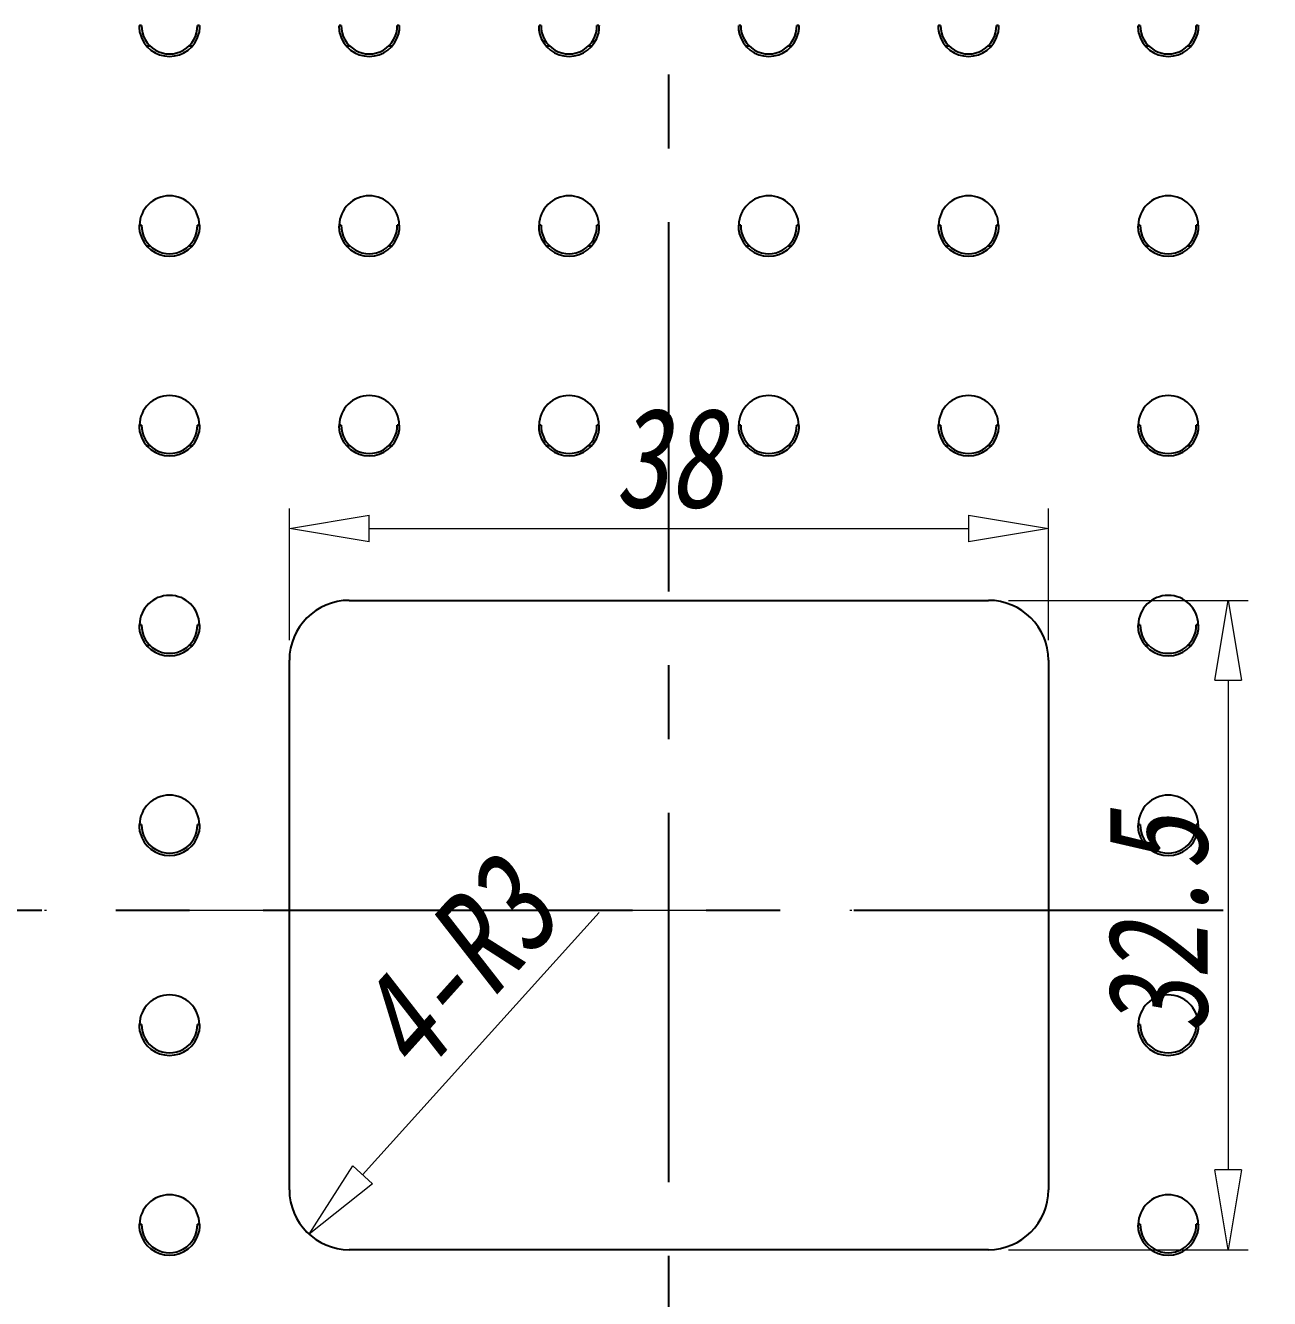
# Model space of a CAD drawing. Header units: millimetres. Extents: x 2151 to 2806, y 681 to 1136.
# Drawn here: x 2284.3 to 2346.6, y 1007.7 to 1071.4 of the extents above; entities that cross this region are included whole.
import ezdxf

# ---------------------------------------------------------------- set-up
doc = ezdxf.new("R2010")
doc.units = ezdxf.units.MM
doc.linetypes.add('CENTER', pattern=[50.8, 31.75, -6.35, 6.35, -6.35])
doc.linetypes.add('DIVIDE', pattern=[31.75, 12.7, -6.35, 0, -6.35, 0, -6.35])
doc.layers.add('dim', color=82, linetype='Continuous', lineweight=9)
doc.layers.add('hatch', color=56, linetype='Continuous', lineweight=9)
doc.styles.add('wuwei', font='SimSun.ttf', dxfattribs={"width": 0.8, "oblique": 10})
doc.dimstyles.new('wuwei', dxfattribs={"dimscale": 2, "dimtxt": 2.5, "dimasz": 1.5, "dimexe": 0.3, "dimexo": 0.3, "dimgap": 0.5, "dimtad": 1, "dimdsep": 46, "dimtxsty": 'wuwei', "dimblk": 'CLOSEDBLANK', "dimcen": 0, "dimclrd": 42, "dimclre": 40, "dimclrt": 74, "dimazin": 2, "dimtfac": 1, "dimtofl": 0, "dimtmove": 0, "dimatfit": 3, "dimfxl": 1, "dimlwd": 5, "dimlwe": 5, "dimarcsym": 0})

# ---------------------------------------------------------------- blocks, each defined once
blk = doc.blocks.new('_ClosedBlank')
at = {"color": 0, "linetype": 'ByBlock', "lineweight": -2}
for p, q in [((-1, 0.167), (0, 0)), ((-1, 0.167), (-1, -0.167)), ((0, 0), (-1, -0.167))]:
    blk.add_line(p, q, dxfattribs=at)
blk = doc.blocks.new('*D23')
at = {"layer": 'Defpoints', "color": 0}
for p in [(2335.494, 1046.243), (2297.494, 1039.64), (2335.494, 1039.64)]:
    blk.add_point(p, dxfattribs=at)
at = {"layer": 'dim', "color": 40, "lineweight": 5}
for p, q in [((2297.494, 1040.639), (2297.494, 1047.242)), ((2335.494, 1040.639), (2335.494, 1047.242))]:
    blk.add_line(p, q, dxfattribs=at)
at = {"layer": 'dim', "color": 42, "lineweight": 5}
blk.add_line((2301.494, 1046.243), (2331.494, 1046.243), dxfattribs=at)
at = {"layer": 'dim', "color": 42, "lineweight": 5, "xscale": 4, "yscale": 4, "zscale": 4, "rotation": 180}
blk.add_blockref('_ClosedBlank', (2297.494, 1046.243), dxfattribs=at)
at = {"layer": 'dim', "color": 42, "lineweight": 5, "xscale": 4, "yscale": 4, "zscale": 4}
blk.add_blockref('_ClosedBlank', (2335.494, 1046.243), dxfattribs=at)
at = {"layer": 'dim', "color": 74, "insert": (2316.494, 1049.742), "char_height": 5, "attachment_point": 5, "style": 'wuwei'}
blk.add_mtext('38', dxfattribs=at)
blk = doc.blocks.new('*D24')
at = {"layer": 'Defpoints', "color": 0}
for p in [(2332.494, 1042.64), (2332.494, 1010.14), (2344.5, 1010.14)]:
    blk.add_point(p, dxfattribs=at)
at = {"layer": 'dim', "color": 40, "lineweight": 5}
for p, q in [((2333.494, 1042.64), (2345.499, 1042.64)), ((2333.494, 1010.14), (2345.499, 1010.14))]:
    blk.add_line(p, q, dxfattribs=at)
at = {"layer": 'dim', "color": 42, "lineweight": 5}
blk.add_line((2344.5, 1038.64), (2344.5, 1014.14), dxfattribs=at)
at = {"layer": 'dim', "color": 42, "lineweight": 5, "xscale": 4, "yscale": 4, "zscale": 4}
for p, rotation in [((2344.5, 1042.64), 90), ((2344.5, 1010.14), 270)]:
    blk.add_blockref('_ClosedBlank', p, dxfattribs=dict(at, rotation=rotation))
at = {"layer": 'dim', "color": 74, "insert": (2341, 1026.39), "char_height": 5, "attachment_point": 5, "rotation": 90, "style": 'wuwei'}
blk.add_mtext('32.5', dxfattribs=at)
blk = doc.blocks.new('*D25')
at = {"layer": 'Defpoints', "color": 0}
for p in [(2300.494, 1013.14), (2298.486, 1010.911)]:
    blk.add_point(p, dxfattribs=at)
at = {"layer": 'dim', "color": 42, "lineweight": 5}
blk.add_line((2312.998, 1027.016), (2301.164, 1013.883), dxfattribs=at)
at = {"layer": 'dim', "color": 42, "lineweight": 5, "xscale": 4, "yscale": 4, "zscale": 4, "rotation": 227.9778788088198}
blk.add_blockref('_ClosedBlank', (2298.486, 1010.911), dxfattribs=at)
at = {"layer": 'dim', "color": 74, "insert": (2305.82, 1024.277), "char_height": 5, "attachment_point": 5, "rotation": 47.97788, "style": 'wuwei'}
blk.add_mtext('4-R3', dxfattribs=at)

msp = doc.modelspace()

# ---------------------------------------------------------------- linework, layer by layer
at = {"color": 1, "linetype": 'CENTER', "ltscale": 0.582}
for p, q in [((2316.494, 954.39), (2316.494, 1099.89)), ((2207.494, 1027.14), (2425.494, 1027.14))]:
    msp.add_line(p, q, dxfattribs=at)
at = {"color": 7, "linetype": 'Continuous'}
for p, q in [((2290.095, 1071.414), (2289.995, 1071.414)), ((2292.994, 1071.414), (2292.894, 1071.414)), ((2293, 1071.409), (2293.005, 1071.403)), ((2300.095, 1071.414), (2299.995, 1071.414)), ((2302.994, 1071.414), (2302.894, 1071.414)), ((2303, 1071.409), (2303.005, 1071.403)), ((2310.095, 1071.414), (2309.995, 1071.414)), ((2312.994, 1071.414), (2312.894, 1071.414)), ((2313, 1071.409), (2313.005, 1071.403)), ((2320.095, 1071.414), (2319.995, 1071.414)), ((2322.994, 1071.414), (2322.894, 1071.414)), ((2323, 1071.409), (2323.005, 1071.403)), ((2330.095, 1071.414), (2329.995, 1071.414)), ((2332.994, 1071.414), (2332.894, 1071.414)), ((2333, 1071.409), (2333.005, 1071.403)), ((2340.095, 1071.414), (2339.995, 1071.414)), ((2342.994, 1071.414), (2342.894, 1071.414)), ((2343, 1071.409), (2343.005, 1071.403)), ((2290.371, 1070.39), (2290.546, 1070.39)), ((2292.443, 1070.39), (2292.618, 1070.39)), ((2300.371, 1070.39), (2300.546, 1070.39)), ((2302.443, 1070.39), (2302.618, 1070.39)), ((2310.371, 1070.39), (2310.546, 1070.39)), ((2312.443, 1070.39), (2312.618, 1070.39)), ((2320.371, 1070.39), (2320.546, 1070.39)), ((2322.443, 1070.39), (2322.618, 1070.39)), ((2330.371, 1070.39), (2330.546, 1070.39)), ((2332.443, 1070.39), (2332.618, 1070.39)), ((2340.371, 1070.39), (2340.546, 1070.39)), ((2342.443, 1070.39), (2342.618, 1070.39)), ((2290.095, 1061.414), (2289.995, 1061.414)), ((2292.994, 1061.414), (2292.894, 1061.414)), ((2293, 1061.409), (2293.005, 1061.403)), ((2300.095, 1061.414), (2299.995, 1061.414)), ((2302.994, 1061.414), (2302.894, 1061.414)), ((2303, 1061.409), (2303.005, 1061.403)), ((2310.095, 1061.414), (2309.995, 1061.414)), ((2312.994, 1061.414), (2312.894, 1061.414)), ((2313, 1061.409), (2313.005, 1061.403)), ((2320.095, 1061.414), (2319.995, 1061.414)), ((2322.994, 1061.414), (2322.894, 1061.414)), ((2323, 1061.409), (2323.005, 1061.403)), ((2330.095, 1061.414), (2329.995, 1061.414)), ((2332.994, 1061.414), (2332.894, 1061.414)), ((2333, 1061.409), (2333.005, 1061.403)), ((2340.095, 1061.414), (2339.995, 1061.414)), ((2342.994, 1061.414), (2342.894, 1061.414)), ((2343, 1061.409), (2343.005, 1061.403)), ((2290.371, 1060.39), (2290.546, 1060.39)), ((2292.443, 1060.39), (2292.618, 1060.39)), ((2300.371, 1060.39), (2300.546, 1060.39)), ((2302.443, 1060.39), (2302.618, 1060.39)), ((2310.371, 1060.39), (2310.546, 1060.39)), ((2312.443, 1060.39), (2312.618, 1060.39)), ((2320.371, 1060.39), (2320.546, 1060.39)), ((2322.443, 1060.39), (2322.618, 1060.39)), ((2330.371, 1060.39), (2330.546, 1060.39)), ((2332.443, 1060.39), (2332.618, 1060.39)), ((2340.371, 1060.39), (2340.546, 1060.39)), ((2342.443, 1060.39), (2342.618, 1060.39)), ((2290.095, 1051.414), (2289.995, 1051.414)), ((2292.994, 1051.414), (2292.894, 1051.414)), ((2293, 1051.409), (2293.005, 1051.403)), ((2300.095, 1051.414), (2299.995, 1051.414)), ((2302.994, 1051.414), (2302.894, 1051.414)), ((2303, 1051.409), (2303.005, 1051.403)), ((2310.095, 1051.414), (2309.995, 1051.414)), ((2312.994, 1051.414), (2312.894, 1051.414)), ((2313, 1051.409), (2313.005, 1051.403)), ((2320.095, 1051.414), (2319.995, 1051.414)), ((2322.994, 1051.414), (2322.894, 1051.414)), ((2323, 1051.409), (2323.005, 1051.403)), ((2330.095, 1051.414), (2329.995, 1051.414)), ((2332.994, 1051.414), (2332.894, 1051.414)), ((2333, 1051.409), (2333.005, 1051.403)), ((2340.095, 1051.414), (2339.995, 1051.414)), ((2342.994, 1051.414), (2342.894, 1051.414)), ((2343, 1051.409), (2343.005, 1051.403)), ((2290.371, 1050.39), (2290.546, 1050.39)), ((2292.443, 1050.39), (2292.618, 1050.39)), ((2300.371, 1050.39), (2300.546, 1050.39)), ((2302.443, 1050.39), (2302.618, 1050.39)), ((2310.371, 1050.39), (2310.546, 1050.39)), ((2312.443, 1050.39), (2312.618, 1050.39)), ((2320.371, 1050.39), (2320.546, 1050.39)), ((2322.443, 1050.39), (2322.618, 1050.39)), ((2330.371, 1050.39), (2330.546, 1050.39)), ((2332.443, 1050.39), (2332.618, 1050.39)), ((2340.371, 1050.39), (2340.546, 1050.39)), ((2342.443, 1050.39), (2342.618, 1050.39)), ((2300.494, 1042.64), (2332.494, 1042.64)), ((2290.095, 1041.414), (2289.995, 1041.414)), ((2292.994, 1041.414), (2292.894, 1041.414)), ((2293, 1041.409), (2293.005, 1041.403)), ((2340.095, 1041.414), (2339.995, 1041.414)), ((2342.994, 1041.414), (2342.894, 1041.414)), ((2343, 1041.409), (2343.005, 1041.403)), ((2290.371, 1040.39), (2290.546, 1040.39)), ((2292.443, 1040.39), (2292.618, 1040.39)), ((2340.371, 1040.39), (2340.546, 1040.39)), ((2342.443, 1040.39), (2342.618, 1040.39)), ((2297.494, 1013.14), (2297.494, 1039.64)), ((2335.494, 1039.64), (2335.494, 1013.14)), ((2290.095, 1031.414), (2289.995, 1031.414)), ((2292.994, 1031.414), (2292.894, 1031.414)), ((2293, 1031.409), (2293.005, 1031.403)), ((2340.095, 1031.414), (2339.995, 1031.414)), ((2342.994, 1031.414), (2342.894, 1031.414)), ((2343, 1031.409), (2343.005, 1031.403)), ((2290.095, 1021.414), (2289.995, 1021.414)), ((2292.994, 1021.414), (2292.894, 1021.414)), ((2293, 1021.409), (2293.005, 1021.403)), ((2340.095, 1021.414), (2339.995, 1021.414)), ((2342.994, 1021.414), (2342.894, 1021.414)), ((2343, 1021.409), (2343.005, 1021.403)), ((2290.095, 1011.414), (2289.995, 1011.414)), ((2292.994, 1011.414), (2292.894, 1011.414)), ((2293, 1011.409), (2293.005, 1011.403)), ((2340.095, 1011.414), (2339.995, 1011.414)), ((2342.994, 1011.414), (2342.894, 1011.414)), ((2343, 1011.409), (2343.005, 1011.403)), ((2332.494, 1010.14), (2300.494, 1010.14))]:
    msp.add_line(p, q, dxfattribs=at)
for centre, radius, start, end in [((2291.295, 1071.339), 1.319, 187.31203, 194.7472), ((2291.494, 1071.39), 1.4, 178.99954, 1.00046), ((2301.295, 1071.339), 1.319, 187.31203, 194.7472), ((2301.494, 1071.39), 1.4, 178.99954, 1.00046), ((2311.295, 1071.339), 1.319, 187.31203, 194.7472), ((2311.494, 1071.39), 1.4, 178.99954, 1.00046), ((2321.295, 1071.339), 1.319, 187.31203, 194.7472), ((2321.494, 1071.39), 1.4, 178.99954, 1.00046), ((2331.295, 1071.339), 1.319, 187.31203, 194.7472), ((2331.494, 1071.39), 1.4, 178.99954, 1.00046), ((2341.295, 1071.339), 1.319, 187.31203, 194.7472), ((2341.494, 1071.39), 1.4, 178.99954, 1.00046), ((2291.494, 1071.39), 1.524, 194.67807, 345.32193), ((2301.494, 1071.39), 1.524, 194.67807, 345.32193), ((2311.494, 1071.39), 1.524, 194.67807, 345.32193), ((2321.494, 1071.39), 1.524, 194.67807, 345.32193), ((2331.494, 1071.39), 1.524, 194.67807, 345.32193), ((2341.494, 1071.39), 1.524, 194.67807, 345.32193), ((2291.494, 1061.39), 1.5, 0.93375, 179.06625), ((2301.494, 1061.39), 1.5, 0.93375, 179.06625), ((2311.494, 1061.39), 1.5, 0.93375, 179.06625), ((2321.494, 1061.39), 1.5, 0.93375, 179.06625), ((2331.494, 1061.39), 1.5, 0.93375, 179.06625), ((2341.494, 1061.39), 1.5, 0.93375, 179.06625), ((2291.295, 1061.339), 1.319, 187.31203, 194.7472), ((2291.494, 1061.39), 1.524, 194.67807, 345.32193), ((2291.494, 1061.39), 1.4, 178.99954, 1.00046), ((2301.295, 1061.339), 1.319, 187.31203, 194.7472), ((2301.494, 1061.39), 1.524, 194.67807, 345.32193), ((2301.494, 1061.39), 1.4, 178.99954, 1.00046), ((2311.295, 1061.339), 1.319, 187.31203, 194.7472), ((2311.494, 1061.39), 1.524, 194.67807, 345.32193), ((2311.494, 1061.39), 1.4, 178.99954, 1.00046), ((2321.295, 1061.339), 1.319, 187.31203, 194.7472), ((2321.494, 1061.39), 1.524, 194.67807, 345.32193), ((2321.494, 1061.39), 1.4, 178.99954, 1.00046), ((2331.295, 1061.339), 1.319, 187.31203, 194.7472), ((2331.494, 1061.39), 1.524, 194.67807, 345.32193), ((2331.494, 1061.39), 1.4, 178.99954, 1.00046), ((2341.295, 1061.339), 1.319, 187.31203, 194.7472), ((2341.494, 1061.39), 1.524, 194.67807, 345.32193), ((2341.494, 1061.39), 1.4, 178.99954, 1.00046), ((2291.494, 1051.39), 1.5, 0.93375, 179.06625), ((2301.494, 1051.39), 1.5, 0.93375, 179.06625), ((2311.494, 1051.39), 1.5, 0.93375, 179.06625), ((2321.494, 1051.39), 1.5, 0.93375, 179.06625), ((2331.494, 1051.39), 1.5, 0.93375, 179.06625), ((2341.494, 1051.39), 1.5, 0.93375, 179.06625), ((2291.494, 1051.39), 1.4, 178.99954, 1.00046), ((2301.494, 1051.39), 1.4, 178.99954, 1.00046), ((2311.494, 1051.39), 1.4, 178.99954, 1.00046), ((2321.494, 1051.39), 1.4, 178.99954, 1.00046), ((2331.494, 1051.39), 1.4, 178.99954, 1.00046), ((2341.494, 1051.39), 1.4, 178.99954, 1.00046), ((2291.295, 1051.339), 1.319, 187.31203, 194.7472), ((2291.494, 1051.39), 1.524, 194.67807, 345.32193), ((2301.295, 1051.339), 1.319, 187.31203, 194.7472), ((2301.494, 1051.39), 1.524, 194.67807, 345.32193), ((2311.295, 1051.339), 1.319, 187.31203, 194.7472), ((2311.494, 1051.39), 1.524, 194.67807, 345.32193), ((2321.295, 1051.339), 1.319, 187.31203, 194.7472), ((2321.494, 1051.39), 1.524, 194.67807, 345.32193), ((2331.295, 1051.339), 1.319, 187.31203, 194.7472), ((2331.494, 1051.39), 1.524, 194.67807, 345.32193), ((2341.295, 1051.339), 1.319, 187.31203, 194.7472), ((2341.494, 1051.39), 1.524, 194.67807, 345.32193), ((2291.494, 1041.39), 1.5, 0.93375, 179.06625), ((2300.494, 1039.64), 3, 90, 180), ((2332.494, 1039.64), 3, 0, 90), ((2341.494, 1041.39), 1.5, 0.93375, 179.06625), ((2291.494, 1041.39), 1.4, 178.99954, 1.00046), ((2341.494, 1041.39), 1.4, 178.99954, 1.00046), ((2291.295, 1041.339), 1.319, 187.31203, 194.7472), ((2291.494, 1041.39), 1.524, 194.67807, 345.32193), ((2341.295, 1041.339), 1.319, 187.31203, 194.7472), ((2341.494, 1041.39), 1.524, 194.67807, 345.32193), ((2291.494, 1031.39), 1.5, 0.93375, 179.06625), ((2341.494, 1031.39), 1.5, 0.93375, 179.06625), ((2291.295, 1031.339), 1.319, 187.31203, 194.7472), ((2291.494, 1031.39), 1.524, 194.67807, 345.32193), ((2291.494, 1031.39), 1.4, 178.99954, 1.00046), ((2341.295, 1031.339), 1.319, 187.31203, 194.7472), ((2341.494, 1031.39), 1.524, 194.67807, 345.32193), ((2341.494, 1031.39), 1.4, 178.99954, 1.00046), ((2291.494, 1021.39), 1.5, 0.93375, 179.06625), ((2341.494, 1021.39), 1.5, 0.93375, 179.06625), ((2291.295, 1021.339), 1.319, 187.31203, 194.7472), ((2291.494, 1021.39), 1.524, 194.67807, 345.32193), ((2291.494, 1021.39), 1.4, 178.99954, 1.00046), ((2341.295, 1021.339), 1.319, 187.31203, 194.7472), ((2341.494, 1021.39), 1.524, 194.67807, 345.32193), ((2341.494, 1021.39), 1.4, 178.99954, 1.00046), ((2300.494, 1013.14), 3, 180, 270), ((2332.494, 1013.14), 3, 270, 0), ((2291.494, 1011.39), 1.5, 0.93375, 179.06625), ((2341.494, 1011.39), 1.5, 0.93375, 179.06625), ((2291.494, 1011.39), 1.4, 178.99954, 1.00046), ((2341.494, 1011.39), 1.4, 178.99954, 1.00046), ((2291.295, 1011.339), 1.319, 187.31203, 194.7472), ((2291.494, 1011.39), 1.524, 194.67807, 345.32193), ((2341.295, 1011.339), 1.319, 187.31203, 194.7472), ((2341.494, 1011.39), 1.524, 194.67807, 345.32193)]:
    msp.add_arc(centre, radius, start, end, dxfattribs=at)
for points, start_tangent, end_tangent in [([(2289.98, 1071.39), (2289.977, 1071.309), (2289.987, 1071.171)], (-0.12877, -0.991674), (0.125954, -0.992036)), ([(2289.981, 1071.399), (2289.98, 1071.39)], (-0.256012, -0.966674), (-0.12877, -0.991674)), ([(2289.984, 1071.403), (2289.981, 1071.399)], (-0.710254, -0.703945), (-0.256012, -0.966674)), ([(2292.969, 1071.003), (2293.002, 1071.171), (2293.012, 1071.309), (2293.009, 1071.39)], (0.253388, 0.967365), (-0.12877, 0.991674)), ([(2293.009, 1071.39), (2293.007, 1071.399), (2293.005, 1071.4)], (-0.12877, 0.991674), (-0.964125, 0.265448)), ([(2299.98, 1071.39), (2299.977, 1071.309), (2299.987, 1071.171)], (-0.12877, -0.991674), (0.125954, -0.992036)), ([(2299.981, 1071.399), (2299.98, 1071.39)], (-0.256012, -0.966674), (-0.12877, -0.991674)), ([(2299.984, 1071.403), (2299.981, 1071.399)], (-0.710254, -0.703945), (-0.256012, -0.966674)), ([(2302.969, 1071.003), (2303.002, 1071.171), (2303.012, 1071.309), (2303.009, 1071.39)], (0.253388, 0.967365), (-0.12877, 0.991674)), ([(2303.009, 1071.39), (2303.007, 1071.399), (2303.005, 1071.4)], (-0.12877, 0.991674), (-0.964125, 0.265448)), ([(2309.98, 1071.39), (2309.977, 1071.309), (2309.987, 1071.171)], (-0.12877, -0.991674), (0.125954, -0.992036)), ([(2309.981, 1071.399), (2309.98, 1071.39)], (-0.256012, -0.966674), (-0.12877, -0.991674)), ([(2309.984, 1071.403), (2309.981, 1071.399)], (-0.710254, -0.703945), (-0.256012, -0.966674)), ([(2312.969, 1071.003), (2313.002, 1071.171), (2313.012, 1071.309), (2313.009, 1071.39)], (0.253388, 0.967365), (-0.12877, 0.991674)), ([(2313.009, 1071.39), (2313.007, 1071.399), (2313.005, 1071.4)], (-0.12877, 0.991674), (-0.964125, 0.265448)), ([(2319.98, 1071.39), (2319.977, 1071.309), (2319.987, 1071.171)], (-0.12877, -0.991674), (0.125954, -0.992036)), ([(2319.981, 1071.399), (2319.98, 1071.39)], (-0.256012, -0.966674), (-0.12877, -0.991674)), ([(2319.984, 1071.403), (2319.981, 1071.399)], (-0.710254, -0.703945), (-0.256012, -0.966674)), ([(2322.969, 1071.003), (2323.002, 1071.171), (2323.012, 1071.309), (2323.009, 1071.39)], (0.253388, 0.967365), (-0.12877, 0.991674)), ([(2323.009, 1071.39), (2323.007, 1071.399), (2323.005, 1071.4)], (-0.12877, 0.991674), (-0.964125, 0.265448)), ([(2329.98, 1071.39), (2329.977, 1071.309), (2329.987, 1071.171)], (-0.12877, -0.991674), (0.125954, -0.992036)), ([(2329.981, 1071.399), (2329.98, 1071.39)], (-0.256012, -0.966674), (-0.12877, -0.991674)), ([(2329.984, 1071.403), (2329.981, 1071.399)], (-0.710254, -0.703945), (-0.256012, -0.966674)), ([(2332.969, 1071.003), (2333.002, 1071.171), (2333.012, 1071.309), (2333.009, 1071.39)], (0.253388, 0.967365), (-0.12877, 0.991674)), ([(2333.009, 1071.39), (2333.007, 1071.399), (2333.005, 1071.4)], (-0.12877, 0.991674), (-0.964125, 0.265448)), ([(2339.98, 1071.39), (2339.977, 1071.309), (2339.987, 1071.171)], (-0.12877, -0.991674), (0.125954, -0.992036)), ([(2339.981, 1071.399), (2339.98, 1071.39)], (-0.256012, -0.966674), (-0.12877, -0.991674)), ([(2339.984, 1071.403), (2339.981, 1071.399)], (-0.710254, -0.703945), (-0.256012, -0.966674)), ([(2342.969, 1071.003), (2343.002, 1071.171), (2343.012, 1071.309), (2343.009, 1071.39)], (0.253388, 0.967365), (-0.12877, 0.991674)), ([(2343.009, 1071.39), (2343.007, 1071.399), (2343.005, 1071.4)], (-0.12877, 0.991674), (-0.964125, 0.265448)), ([(2289.98, 1061.39), (2289.977, 1061.309), (2289.987, 1061.171)], (-0.12877, -0.991674), (0.125954, -0.992036)), ([(2289.981, 1061.399), (2289.98, 1061.39)], (-0.256012, -0.966674), (-0.12877, -0.991674)), ([(2289.984, 1061.403), (2289.981, 1061.399)], (-0.710254, -0.703945), (-0.256012, -0.966674)), ([(2292.969, 1061.003), (2293.002, 1061.171), (2293.012, 1061.309), (2293.009, 1061.39)], (0.253388, 0.967365), (-0.12877, 0.991674)), ([(2293.009, 1061.39), (2293.007, 1061.399), (2293.005, 1061.4)], (-0.12877, 0.991674), (-0.964125, 0.265448)), ([(2299.98, 1061.39), (2299.977, 1061.309), (2299.987, 1061.171)], (-0.12877, -0.991674), (0.125954, -0.992036)), ([(2299.981, 1061.399), (2299.98, 1061.39)], (-0.256012, -0.966674), (-0.12877, -0.991674)), ([(2299.984, 1061.403), (2299.981, 1061.399)], (-0.710254, -0.703945), (-0.256012, -0.966674)), ([(2302.969, 1061.003), (2303.002, 1061.171), (2303.012, 1061.309), (2303.009, 1061.39)], (0.253388, 0.967365), (-0.12877, 0.991674)), ([(2303.009, 1061.39), (2303.007, 1061.399), (2303.005, 1061.4)], (-0.12877, 0.991674), (-0.964125, 0.265448)), ([(2309.98, 1061.39), (2309.977, 1061.309), (2309.987, 1061.171)], (-0.12877, -0.991674), (0.125954, -0.992036)), ([(2309.981, 1061.399), (2309.98, 1061.39)], (-0.256012, -0.966674), (-0.12877, -0.991674)), ([(2309.984, 1061.403), (2309.981, 1061.399)], (-0.710254, -0.703945), (-0.256012, -0.966674)), ([(2312.969, 1061.003), (2313.002, 1061.171), (2313.012, 1061.309), (2313.009, 1061.39)], (0.253388, 0.967365), (-0.12877, 0.991674)), ([(2313.009, 1061.39), (2313.007, 1061.399), (2313.005, 1061.4)], (-0.12877, 0.991674), (-0.964125, 0.265448)), ([(2319.98, 1061.39), (2319.977, 1061.309), (2319.987, 1061.171)], (-0.12877, -0.991674), (0.125954, -0.992036)), ([(2319.981, 1061.399), (2319.98, 1061.39)], (-0.256012, -0.966674), (-0.12877, -0.991674)), ([(2319.984, 1061.403), (2319.981, 1061.399)], (-0.710254, -0.703945), (-0.256012, -0.966674)), ([(2322.969, 1061.003), (2323.002, 1061.171), (2323.012, 1061.309), (2323.009, 1061.39)], (0.253388, 0.967365), (-0.12877, 0.991674)), ([(2323.009, 1061.39), (2323.007, 1061.399), (2323.005, 1061.4)], (-0.12877, 0.991674), (-0.964125, 0.265448)), ([(2329.98, 1061.39), (2329.977, 1061.309), (2329.987, 1061.171)], (-0.12877, -0.991674), (0.125954, -0.992036)), ([(2329.981, 1061.399), (2329.98, 1061.39)], (-0.256012, -0.966674), (-0.12877, -0.991674)), ([(2329.984, 1061.403), (2329.981, 1061.399)], (-0.710254, -0.703945), (-0.256012, -0.966674)), ([(2332.969, 1061.003), (2333.002, 1061.171), (2333.012, 1061.309), (2333.009, 1061.39)], (0.253388, 0.967365), (-0.12877, 0.991674)), ([(2333.009, 1061.39), (2333.007, 1061.399), (2333.005, 1061.4)], (-0.12877, 0.991674), (-0.964125, 0.265448)), ([(2339.98, 1061.39), (2339.977, 1061.309), (2339.987, 1061.171)], (-0.12877, -0.991674), (0.125954, -0.992036)), ([(2339.981, 1061.399), (2339.98, 1061.39)], (-0.256012, -0.966674), (-0.12877, -0.991674)), ([(2339.984, 1061.403), (2339.981, 1061.399)], (-0.710254, -0.703945), (-0.256012, -0.966674)), ([(2342.969, 1061.003), (2343.002, 1061.171), (2343.012, 1061.309), (2343.009, 1061.39)], (0.253388, 0.967365), (-0.12877, 0.991674)), ([(2343.009, 1061.39), (2343.007, 1061.399), (2343.005, 1061.4)], (-0.12877, 0.991674), (-0.964125, 0.265448)), ([(2289.98, 1051.39), (2289.977, 1051.309), (2289.987, 1051.171)], (-0.12877, -0.991674), (0.125954, -0.992036)), ([(2289.981, 1051.399), (2289.98, 1051.39)], (-0.256012, -0.966674), (-0.12877, -0.991674)), ([(2289.984, 1051.403), (2289.981, 1051.399)], (-0.710254, -0.703945), (-0.256012, -0.966674)), ([(2292.969, 1051.003), (2293.002, 1051.171), (2293.012, 1051.309), (2293.009, 1051.39)], (0.253388, 0.967365), (-0.12877, 0.991674)), ([(2293.009, 1051.39), (2293.007, 1051.399), (2293.005, 1051.4)], (-0.12877, 0.991674), (-0.964125, 0.265448)), ([(2299.98, 1051.39), (2299.977, 1051.309), (2299.987, 1051.171)], (-0.12877, -0.991674), (0.125954, -0.992036)), ([(2299.981, 1051.399), (2299.98, 1051.39)], (-0.256012, -0.966674), (-0.12877, -0.991674)), ([(2299.984, 1051.403), (2299.981, 1051.399)], (-0.710254, -0.703945), (-0.256012, -0.966674)), ([(2302.969, 1051.003), (2303.002, 1051.171), (2303.012, 1051.309), (2303.009, 1051.39)], (0.253388, 0.967365), (-0.12877, 0.991674)), ([(2303.009, 1051.39), (2303.007, 1051.399), (2303.005, 1051.4)], (-0.12877, 0.991674), (-0.964125, 0.265448)), ([(2309.98, 1051.39), (2309.977, 1051.309), (2309.987, 1051.171)], (-0.12877, -0.991674), (0.125954, -0.992036)), ([(2309.981, 1051.399), (2309.98, 1051.39)], (-0.256012, -0.966674), (-0.12877, -0.991674)), ([(2309.984, 1051.403), (2309.981, 1051.399)], (-0.710254, -0.703945), (-0.256012, -0.966674)), ([(2312.969, 1051.003), (2313.002, 1051.171), (2313.012, 1051.309), (2313.009, 1051.39)], (0.253388, 0.967365), (-0.12877, 0.991674)), ([(2313.009, 1051.39), (2313.007, 1051.399), (2313.005, 1051.4)], (-0.12877, 0.991674), (-0.964125, 0.265448)), ([(2319.98, 1051.39), (2319.977, 1051.309), (2319.987, 1051.171)], (-0.12877, -0.991674), (0.125954, -0.992036)), ([(2319.981, 1051.399), (2319.98, 1051.39)], (-0.256012, -0.966674), (-0.12877, -0.991674)), ([(2319.984, 1051.403), (2319.981, 1051.399)], (-0.710254, -0.703945), (-0.256012, -0.966674)), ([(2322.969, 1051.003), (2323.002, 1051.171), (2323.012, 1051.309), (2323.009, 1051.39)], (0.253388, 0.967365), (-0.12877, 0.991674)), ([(2323.009, 1051.39), (2323.007, 1051.399), (2323.005, 1051.4)], (-0.12877, 0.991674), (-0.964125, 0.265448)), ([(2329.98, 1051.39), (2329.977, 1051.309), (2329.987, 1051.171)], (-0.12877, -0.991674), (0.125954, -0.992036)), ([(2329.981, 1051.399), (2329.98, 1051.39)], (-0.256012, -0.966674), (-0.12877, -0.991674)), ([(2329.984, 1051.403), (2329.981, 1051.399)], (-0.710254, -0.703945), (-0.256012, -0.966674)), ([(2332.969, 1051.003), (2333.002, 1051.171), (2333.012, 1051.309), (2333.009, 1051.39)], (0.253388, 0.967365), (-0.12877, 0.991674)), ([(2333.009, 1051.39), (2333.007, 1051.399), (2333.005, 1051.4)], (-0.12877, 0.991674), (-0.964125, 0.265448)), ([(2339.98, 1051.39), (2339.977, 1051.309), (2339.987, 1051.171)], (-0.12877, -0.991674), (0.125954, -0.992036)), ([(2339.981, 1051.399), (2339.98, 1051.39)], (-0.256012, -0.966674), (-0.12877, -0.991674)), ([(2339.984, 1051.403), (2339.981, 1051.399)], (-0.710254, -0.703945), (-0.256012, -0.966674)), ([(2342.969, 1051.003), (2343.002, 1051.171), (2343.012, 1051.309), (2343.009, 1051.39)], (0.253388, 0.967365), (-0.12877, 0.991674)), ([(2343.009, 1051.39), (2343.007, 1051.399), (2343.005, 1051.4)], (-0.12877, 0.991674), (-0.964125, 0.265448)), ([(2289.98, 1041.39), (2289.977, 1041.309), (2289.987, 1041.171)], (-0.12877, -0.991674), (0.125954, -0.992036)), ([(2289.981, 1041.399), (2289.98, 1041.39)], (-0.256012, -0.966674), (-0.12877, -0.991674)), ([(2289.984, 1041.403), (2289.981, 1041.399)], (-0.710254, -0.703945), (-0.256012, -0.966674)), ([(2292.969, 1041.003), (2293.002, 1041.171), (2293.012, 1041.309), (2293.009, 1041.39)], (0.253388, 0.967365), (-0.12877, 0.991674)), ([(2293.009, 1041.39), (2293.007, 1041.399), (2293.005, 1041.4)], (-0.12877, 0.991674), (-0.964125, 0.265448)), ([(2339.98, 1041.39), (2339.977, 1041.309), (2339.987, 1041.171)], (-0.12877, -0.991674), (0.125954, -0.992036)), ([(2339.981, 1041.399), (2339.98, 1041.39)], (-0.256012, -0.966674), (-0.12877, -0.991674)), ([(2339.984, 1041.403), (2339.981, 1041.399)], (-0.710254, -0.703945), (-0.256012, -0.966674)), ([(2342.969, 1041.003), (2343.002, 1041.171), (2343.012, 1041.309), (2343.009, 1041.39)], (0.253388, 0.967365), (-0.12877, 0.991674)), ([(2343.009, 1041.39), (2343.007, 1041.399), (2343.005, 1041.4)], (-0.12877, 0.991674), (-0.964125, 0.265448)), ([(2289.98, 1031.39), (2289.977, 1031.309), (2289.987, 1031.171)], (-0.12877, -0.991674), (0.125954, -0.992036)), ([(2289.981, 1031.399), (2289.98, 1031.39)], (-0.256012, -0.966674), (-0.12877, -0.991674)), ([(2289.984, 1031.403), (2289.981, 1031.399)], (-0.710254, -0.703945), (-0.256012, -0.966674)), ([(2292.969, 1031.003), (2293.002, 1031.171), (2293.012, 1031.309), (2293.009, 1031.39)], (0.253388, 0.967365), (-0.12877, 0.991674)), ([(2293.009, 1031.39), (2293.007, 1031.399), (2293.005, 1031.4)], (-0.12877, 0.991674), (-0.964125, 0.265448)), ([(2339.98, 1031.39), (2339.977, 1031.309), (2339.987, 1031.171)], (-0.12877, -0.991674), (0.125954, -0.992036)), ([(2339.981, 1031.399), (2339.98, 1031.39)], (-0.256012, -0.966674), (-0.12877, -0.991674)), ([(2339.984, 1031.403), (2339.981, 1031.399)], (-0.710254, -0.703945), (-0.256012, -0.966674)), ([(2342.969, 1031.003), (2343.002, 1031.171), (2343.012, 1031.309), (2343.009, 1031.39)], (0.253388, 0.967365), (-0.12877, 0.991674)), ([(2343.009, 1031.39), (2343.007, 1031.399), (2343.005, 1031.4)], (-0.12877, 0.991674), (-0.964125, 0.265448)), ([(2289.98, 1021.39), (2289.977, 1021.309), (2289.987, 1021.171)], (-0.12877, -0.991674), (0.125954, -0.992036)), ([(2289.981, 1021.399), (2289.98, 1021.39)], (-0.256012, -0.966674), (-0.12877, -0.991674)), ([(2289.984, 1021.403), (2289.981, 1021.399)], (-0.710254, -0.703945), (-0.256012, -0.966674)), ([(2292.969, 1021.003), (2293.002, 1021.171), (2293.012, 1021.309), (2293.009, 1021.39)], (0.253388, 0.967365), (-0.12877, 0.991674)), ([(2293.009, 1021.39), (2293.007, 1021.399), (2293.005, 1021.4)], (-0.12877, 0.991674), (-0.964125, 0.265448)), ([(2339.98, 1021.39), (2339.977, 1021.309), (2339.987, 1021.171)], (-0.12877, -0.991674), (0.125954, -0.992036)), ([(2339.981, 1021.399), (2339.98, 1021.39)], (-0.256012, -0.966674), (-0.12877, -0.991674)), ([(2339.984, 1021.403), (2339.981, 1021.399)], (-0.710254, -0.703945), (-0.256012, -0.966674)), ([(2342.969, 1021.003), (2343.002, 1021.171), (2343.012, 1021.309), (2343.009, 1021.39)], (0.253388, 0.967365), (-0.12877, 0.991674)), ([(2343.009, 1021.39), (2343.007, 1021.399), (2343.005, 1021.4)], (-0.12877, 0.991674), (-0.964125, 0.265448)), ([(2289.98, 1011.39), (2289.977, 1011.309), (2289.987, 1011.171)], (-0.12877, -0.991674), (0.125954, -0.992036)), ([(2289.981, 1011.399), (2289.98, 1011.39)], (-0.256012, -0.966674), (-0.12877, -0.991674)), ([(2289.984, 1011.403), (2289.981, 1011.399)], (-0.710254, -0.703945), (-0.256012, -0.966674)), ([(2292.969, 1011.003), (2293.002, 1011.171), (2293.012, 1011.309), (2293.009, 1011.39)], (0.253388, 0.967365), (-0.12877, 0.991674)), ([(2293.009, 1011.39), (2293.007, 1011.399), (2293.005, 1011.4)], (-0.12877, 0.991674), (-0.964125, 0.265448)), ([(2339.98, 1011.39), (2339.977, 1011.309), (2339.987, 1011.171)], (-0.12877, -0.991674), (0.125954, -0.992036)), ([(2339.981, 1011.399), (2339.98, 1011.39)], (-0.256012, -0.966674), (-0.12877, -0.991674)), ([(2339.984, 1011.403), (2339.981, 1011.399)], (-0.710254, -0.703945), (-0.256012, -0.966674)), ([(2342.969, 1011.003), (2343.002, 1011.171), (2343.012, 1011.309), (2343.009, 1011.39)], (0.253388, 0.967365), (-0.12877, 0.991674)), ([(2343.009, 1011.39), (2343.007, 1011.399), (2343.005, 1011.4)], (-0.12877, 0.991674), (-0.964125, 0.265448))]:
    msp.add_spline(points, degree=3, dxfattribs=dict(at, start_tangent=start_tangent, end_tangent=end_tangent))
at = {"layer": 'hatch', "color": 2, "linetype": 'DIVIDE', "ltscale": 0.7}
msp.add_line((2200.089, 1027.14), (2429.033, 1027.14), dxfattribs=at)

# ---------------------------------------------------------------- dimensions: what is measured, and where the dimension line sits
at = {"layer": 'dim', "color": 7}
dim = msp.add_linear_dim(base=(2335.494, 1046.243), p1=(2297.494, 1039.64), p2=(2335.494, 1039.64), dimstyle='wuwei', override={"dimasz": 2, "dimexe": 0.49975, "dimexo": 0.49975, "dimgap": 0.49975}, dxfattribs=at)
dim.commit()
dim.dimension.update_dxf_attribs({"geometry": '*D23', "text_midpoint": (2316.494, 1049.742)})
dim = msp.add_linear_dim(base=(2344.5, 1010.14), p1=(2332.494, 1042.64), p2=(2332.494, 1010.14), angle=90, dimstyle='wuwei', override={"dimasz": 2, "dimexe": 0.49975, "dimexo": 0.49975, "dimgap": 0.49975}, dxfattribs=at)
dim.commit()
dim.dimension.update_dxf_attribs({"geometry": '*D24', "text_midpoint": (2341, 1026.39)})
dim = msp.add_radius_dim(center=(2300.494, 1013.14), mpoint=(2298.486, 1010.911), text='4-R3', dimstyle='wuwei', override={"dimasz": 2, "dimexe": 0.49975, "dimexo": 0.49975, "dimgap": 0.49975, "dimtmove": 1}, dxfattribs=at)
dim.commit()
dim.dimension.update_dxf_attribs({"geometry": '*D25', "text_midpoint": (2308.42, 1021.935), "dimtype": 164})

doc.saveas('drawing.dxf')
